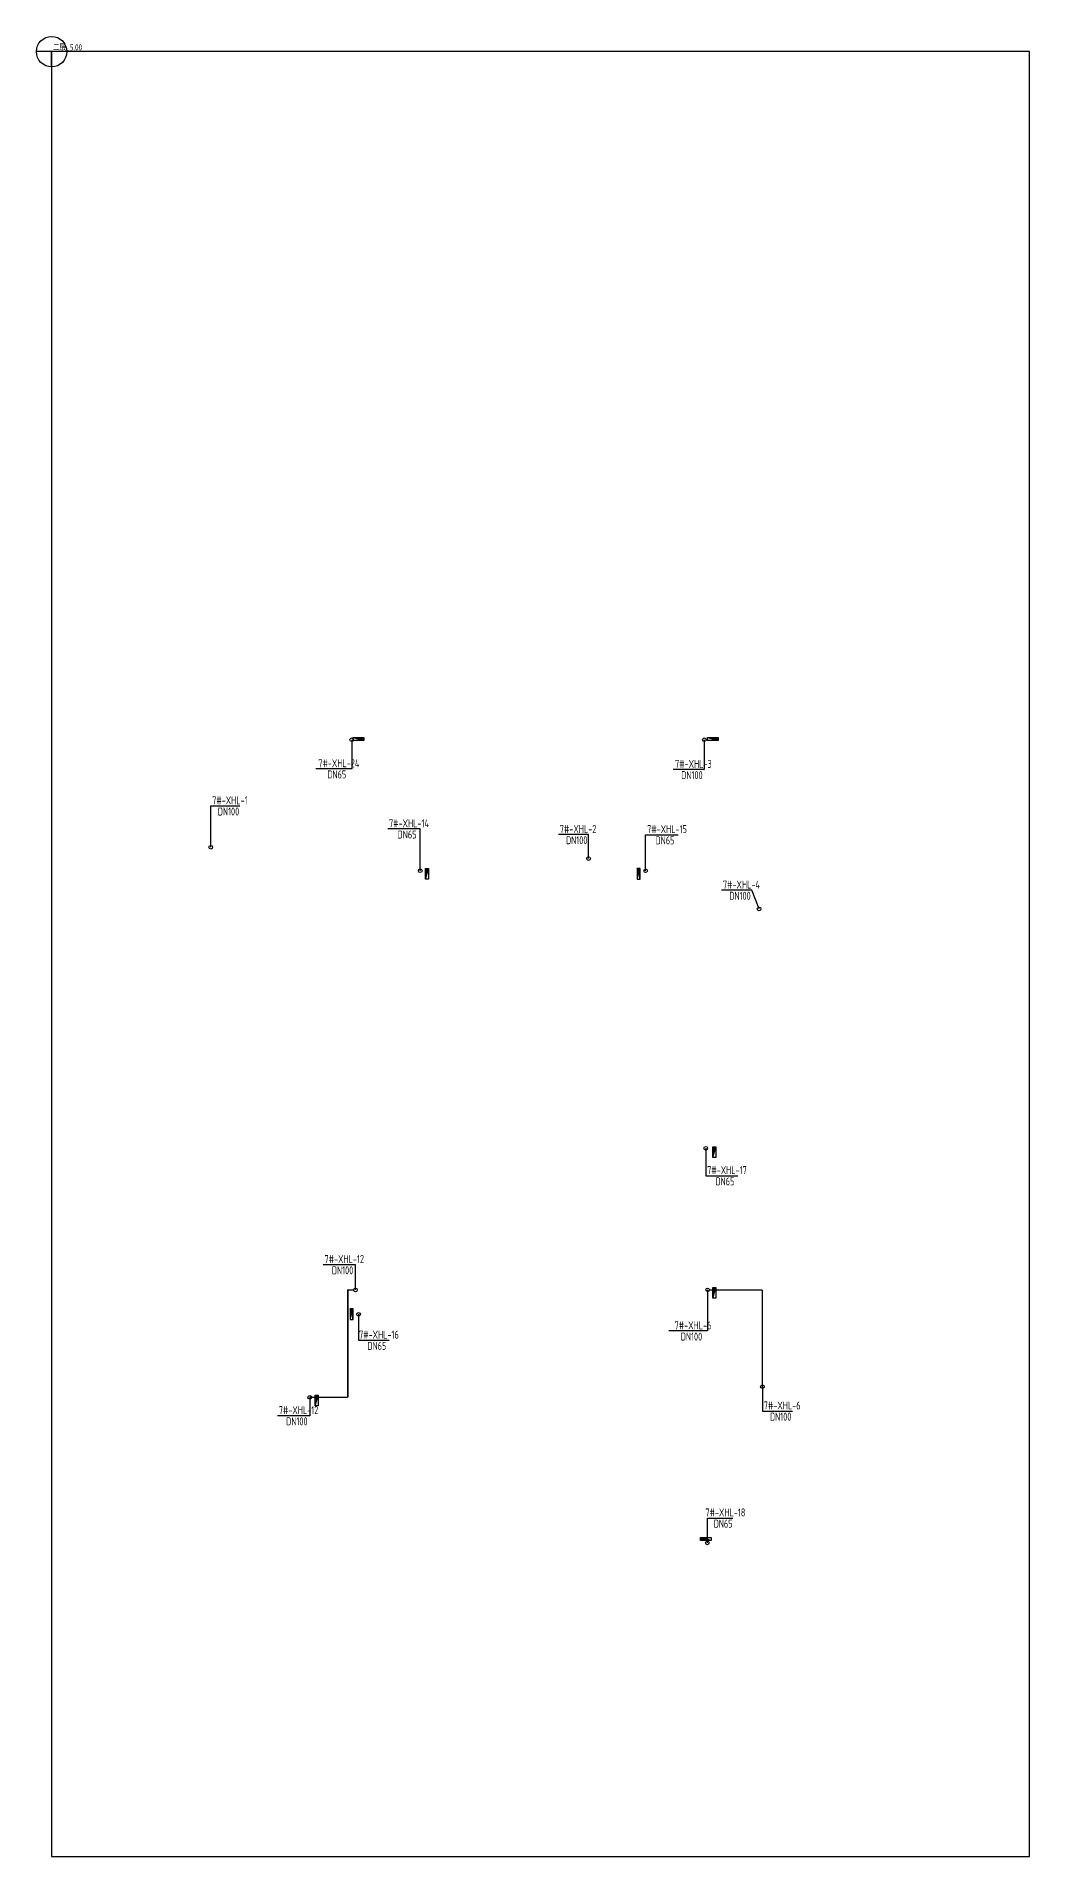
# Model space of a CAD drawing. Header units: millimetres. Extents: x 38276 to 732616, y -569659 to 393546.
# Drawn here: x 42176 to 107384, y -125659 to -6226 of the extents above; entities that cross this region are included whole.
import ezdxf

# ---------------------------------------------------------------- set-up
doc = ezdxf.new("R2010")
doc.units = ezdxf.units.MM
doc.header["$LTSCALE"] = 1000
for name, color, linetype in [('DIM_消防', 3, 'Continuous'), ('EQUIP_消火栓', 7, 'Continuous'), ('PIPE-消防', 1, 'Continuous'), ('S-Xh_注释', 3, 'Continuous'), ('VPIPE-消防', 1, 'Continuous')]:
    doc.layers.add(name, color=color, linetype=linetype)
doc.styles.add('_TWT_PIPEDN', font='GBENOR', dxfattribs={"width": 0.7, "height": 3.5, "bigfont": 'HZTXT'})
doc.styles.add('_TWT_SERIAL', font='GBENOR', dxfattribs={"width": 0.7, "height": 3.5, "bigfont": 'HZTXT'})

# ---------------------------------------------------------------- blocks, each defined once
blk = doc.blocks.new('Floorbase')
for p, q in [((0, 0), (-1000, 0)), ((0, -1000), (0, 0))]:
    blk.add_line(p, q)
blk.add_circle((0, 0), 1000)
at = {"style": '_TWT_PIPEDN', "width": 0.8}
blk.add_attdef('Elevation', (92, 81), '', height=400, dxfattribs=at)
blk = doc.blocks.new('$TwtSys$00000434')
for p, q in [((-0.5, 0.5), (-0.5, -0.5)), ((-0.5, -0.5), (0.5, 0.5)), ((0.5, 0.5), (-0.5, 0.5)), ((0.5, -0.5), (0.5, 0.5)), ((-0.5, -0.5), (0.5, -0.5))]:
    blk.add_line(p, q)
blk.add_solid([(0.5, -0.5), (0.5, 0.5), (-0.5, -0.5)])

msp = doc.modelspace()

# ---------------------------------------------------------------- hatches: boundary and pattern name
at = {"layer": 'PIPE-消防'}
for points in [[(62623, -88476), (62578, -88476), (62578, -88431)], [(62623, -88476), (62623, -88431), (62578, -88431)]]:
    msp.add_hatch(color=256, dxfattribs=at).paths.add_polyline_path(points)

# ---------------------------------------------------------------- linework, layer by layer
at = {"layer": 'DIM_消防'}
for p, q in [((62876, -52376), (62876, -54286)), ((86026, -52376), (86026, -54331)), ((62876, -54286), (60518, -54286)), ((86026, -54331), (83974, -54331)), ((53626, -59426), (53626, -56717)), ((53626, -56717), (55525, -56717)), ((67376, -58227), (65239, -58227)), ((67376, -60976), (67376, -58227)), ((78426, -58600), (76450, -58600)), ((78426, -60176), (78426, -58600)), ((82176, -60976), (82175, -58610)), ((82175, -58610), (84312, -58610)), ((89150, -62247), (87162, -62247)), ((89626, -63476), (89150, -62247)), ((86126, -79176), (86126, -80983)), ((86126, -80983), (88232, -80983)), ((63126, -86820), (61001, -86820)), ((63126, -88476), (63126, -86820)), ((86246, -88476), (86246, -91170)), ((63326, -90076), (63326, -91780)), ((63326, -91780), (65334, -91780)), ((86246, -91170), (83696, -91170)), ((60126, -95526), (60126, -96733)), ((89842, -94826), (89842, -96426)), ((60126, -96733), (58001, -96733)), ((89842, -96426), (91814, -96426)), ((86226, -105076), (86226, -103446)), ((86226, -103446), (87898, -103446))]:
    msp.add_line(p, q, dxfattribs=at)
at = {"layer": 'PIPE-消防', "ltscale": 1.5, "const_width": 90}
for points in [[(62623, -88476), (62623, -95526)], [(63006, -88476), (62623, -88476)], [(86366, -88476), (89842, -88476)]]:
    msp.add_lwpolyline(points, dxfattribs=at)
at = {"layer": 'PIPE-消防', "const_width": 90}
for points in [[(89842, -94826), (89842, -88476)], [(60126, -95526), (62623, -95526)]]:
    msp.add_lwpolyline(points, dxfattribs=at)
at = {"layer": 'S-Xh_注释'}
msp.add_lwpolyline([(43176, -125659), (107384, -125659), (107384, -7226), (43176, -7226)], close=True, dxfattribs=at)
at = {"layer": 'VPIPE-消防'}
for centre in [(62876, -52376), (86026, -52376), (53626, -59426), (67376, -60976), (78426, -60176), (82176, -60976), (89626, -63476), (86126, -79176), (63126, -88476), (86246, -88476), (63326, -90076), (60126, -95526), (89842, -94826), (86226, -105076)]:
    msp.add_circle(centre, 120, dxfattribs=at)

# ---------------------------------------------------------------- block references
at = {"layer": 'EQUIP_消火栓', "xscale": 700, "yscale": -200, "zscale": 700}
msp.add_blockref('$TwtSys$00000434', (63326, -52326), dxfattribs=at)
at = {"layer": 'EQUIP_消火栓', "zscale": 700}
for p, xscale, yscale, rotation in [((86576, -52326), -700, 200, 180), ((67826, -61176), -700, 200, 270), ((81726, -61176), -700, -200, 270.0019342502146), ((86676, -79436), 700, -200, 90.00000000000001), ((86676, -88676), -700, 200, 270), ((62876, -90076), -700, -200, 270), ((60576, -95726), 700, -200, 90), ((86136, -104826), 700, -200, 180)]:
    msp.add_blockref('$TwtSys$00000434', p, dxfattribs=dict(at, xscale=xscale, yscale=yscale, rotation=rotation))
at = {"layer": 'S-Xh_注释', "color": 0}
msp.add_blockref('Floorbase', (43176, -7226), dxfattribs=at).add_auto_attribs({'Elevation': '二层_5.00'})

# ---------------------------------------------------------------- texts
at = {"layer": 'DIM_消防', "color": 7, "style": '_TWT_SERIAL', "width": 0.7}
for s, p in [('7#-XHL-24', (60686, -54181)), ('7#-XHL-3', (84106, -54226)), ('DN65', (61277, -54916)), ('DN100', (84510, -54961)), ('7#-XHL-1', (53718, -56612)), ('DN100', (54085, -57347)), ('7#-XHL-14', (65327, -58122)), ('DN65', (65888, -58857)), ('7#-XHL-2', (76540, -58495)), ('7#-XHL-15', (82273, -58505)), ('DN100', (76948, -59230)), ('DN65', (82824, -59240)), ('7#-XHL-4', (87252, -62142)), ('DN100', (87666, -62877)), ('7#-XHL-17', (86214, -80878)), ('DN65', (86759, -81613)), ('7#-XHL-12', (61090, -86715)), ('DN100', (61573, -87450)), ('7#-XHL-6', (84075, -91065)), ('7#-XHL-16', (63358, -91675)), ('DN65', (63910, -92410)), ('DN100', (84481, -91800)), ('7#-XHL-12', (58090, -96628)), ('7#-XHL-6', (89932, -96321)), ('DN100', (90338, -97056)), ('DN100', (58573, -97363)), ('7#-XHL-18', (86097, -103341)), ('DN65', (86642, -104076))]:
    msp.add_text(s, height=525, dxfattribs=at).set_placement(p)

doc.saveas('drawing.dxf')
